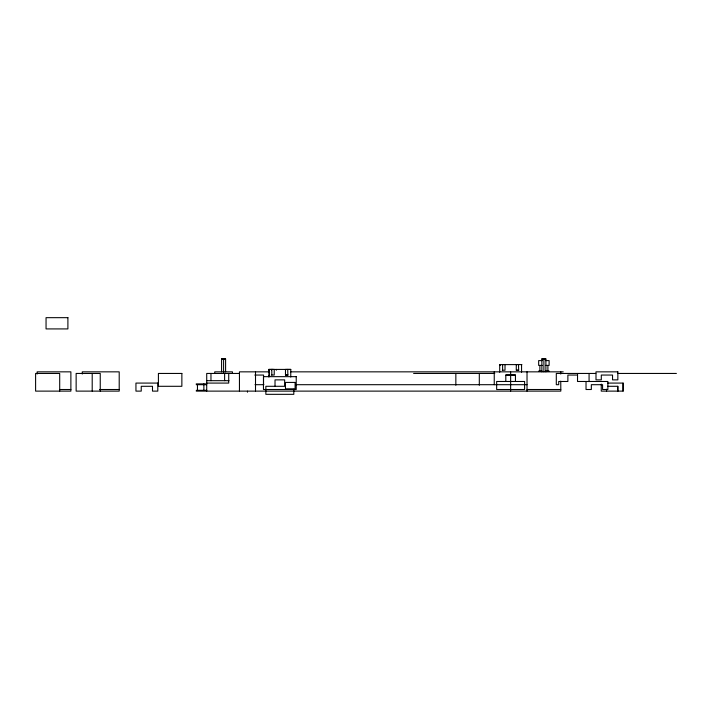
<?xml version="1.0" encoding="UTF-8"?>
<svg xmlns="http://www.w3.org/2000/svg" width="712" height="712" viewBox="0 0 712 712"><rect width="100%" height="100%" fill="white"/><g stroke="black" fill="none" stroke-linecap="round" stroke-linejoin="round"><path stroke-width="1.07" d="M268.913 377.048L268.913 369.412L274.236 369.412L274.218 375.037L271.495 375.037M287.71 369.412L287.87 375.037L285.476 375.037L285.485 369.412L290.763 369.412L290.763 377.057M505.013 364.597L505.013 370.213L502.289 370.213M516.307 364.597L516.271 370.222L518.665 370.213L518.505 364.597M617.802 386.296L617.802 391.119L617.802 386.296L607.585 386.296M601.257 384.088L601.257 391.119L623.107 391.119L623.107 383.083L607.808 383.083M225.597 371.842L225.597 358.99L221.583 358.99L221.583 371.842M545.899 371.842L545.899 358.99L541.877 358.99L541.877 371.842M542.313 360.592L538.664 360.592L538.664 365.416L542.313 365.416M545.463 360.592L549.112 360.592L549.112 365.416L545.534 365.416M499.468 364.606L521.878 364.606M499.468 365.416L500.233 365.416M268.682 369.43L290.763 369.421M268.682 370.231L269.447 370.231M518.665 370.213L516.387 370.213M538.673 371.041L542.01 371.041M545.65 371.041L549.103 371.041M290.532 371.842L563.219 371.842M239.455 373.444L206.72 373.444L206.72 391.119M413.601 373.444L494.769 373.444M595.793 373.444L556.303 373.444L556.303 384.694L558.715 384.694L558.715 381.481L567.873 381.481L567.873 375.055L577.512 375.055M617.874 373.444L676.4 373.444M285.512 375.037L288.04 375.037M505.814 381.481L505.805 375.037L515.443 375.037L515.452 381.481M254.78 375.055L263.547 375.055L263.547 384.694M505.814 375.055L515.452 375.055M268.718 375.856L269.777 375.856M206.872 380.68L228.979 380.68M206.872 383.083L228.721 383.083L228.721 373.444M196.227 383.893L206.667 383.893M196.227 384.694L206.667 384.694M254.994 384.694L263.876 384.694M296.076 384.694L527.022 384.694M59.995 389.508L70.88 389.508M99.644 389.508L119.207 389.508M527.022 389.508L560.753 389.508M196.263 390.318L206.631 390.318M196.263 391.119L560.816 391.119L560.753 381.178M503.224 364.597L502.601 364.597L502.601 370.213M272.429 369.412L271.806 369.412L271.806 375.037M518.042 364.597L518.665 364.597M541.77 358.892L545.899 358.99M221.476 358.892L225.597 358.99M623.107 383.083L623.107 391.119M606.562 389.188L606.562 391.119M589.073 373.444L589.073 381.623M586.029 381.481L586.029 389.508L591.334 389.508L591.334 384.694L602.583 384.694L602.583 389.508L607.879 389.508L607.879 381.481L577.512 381.481L577.548 373.444M560.753 371.842L560.753 374.049M547.902 365.416L547.902 371.041M543.888 358.99L543.888 371.842M539.874 365.416L539.874 371.041M527.022 371.842L527.022 391.119M524.611 384.694L524.611 381.481L496.656 381.481L496.656 389.508L524.602 389.508L524.602 384.489M521.558 364.597L521.558 372.225M510.637 371.842L510.637 391.119M499.708 364.589L499.708 372.225M494.244 371.842L494.244 384.694M479.309 373.444L479.309 385.228M455.849 373.444L455.849 385.228M293.807 389.313L293.807 394.332L265.861 394.332L265.861 386.296L284.658 386.296L284.658 379.87L275.019 379.87L275.019 386.296M276.327 369.43L276.327 370.231M271.477 369.43L271.477 370.231M269.483 376.123L269.483 371.842L239.446 371.842L239.446 391.119M255.51 371.842L255.51 391.119M247.482 391.119L247.482 392.205M232.432 373.444L232.432 371.842L214.757 371.842L214.757 373.444M224.627 373.444L224.627 380.68M223.595 358.99L223.595 373.444M210.966 373.444L210.966 380.68M203.872 383.893L203.872 390.318M197.464 384.694L197.464 390.318M100.241 391.119L100.241 373.444L76.139 373.444L76.139 391.119L119.207 391.119L119.207 371.842L82.263 371.842L82.263 374.049M92.204 373.444L92.204 391.119M59.701 391.119L59.701 373.444L35.6 373.444L35.6 391.119L70.88 391.119L70.88 371.842L37.14 371.842L37.14 374.049M67.898 317.668L46.049 317.668L46.049 328.917L67.898 328.917L67.898 317.668M617.847 371.842L595.997 371.842L595.997 379.87L601.302 379.87L601.302 375.055L612.543 375.055L612.543 379.87L617.847 379.87L617.847 371.842M181.863 373.444L158.411 373.444L158.411 386.296L181.863 386.296L181.863 373.444M296.228 376.657L263.458 376.657L263.458 389.508L296.228 389.508L296.228 376.657M295.106 382.424L285.468 382.424L285.468 388.85L295.106 388.85L295.106 382.424M157.797 383.083L135.947 383.083L135.947 391.119L141.243 391.119L141.243 386.296L152.493 386.296L152.493 391.119L157.797 391.119L157.797 383.083"/></g></svg>
